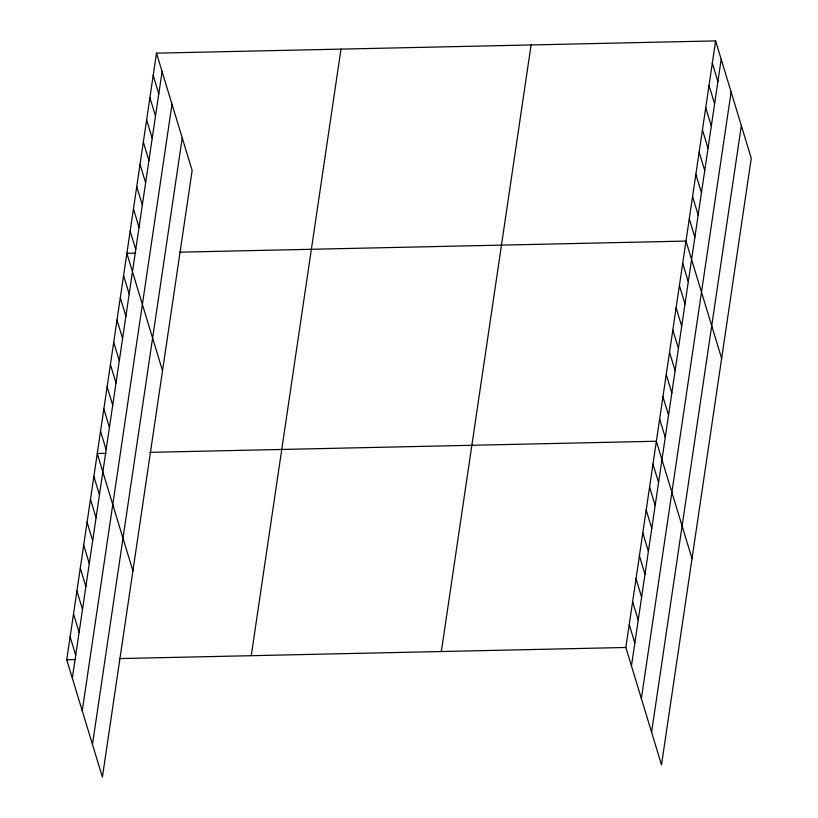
<?xml version="1.0" encoding="UTF-8"?>
<svg xmlns="http://www.w3.org/2000/svg" width="818" height="818" viewBox="0 0 818 818"><rect width="100%" height="100%" fill="white"/><g stroke="black" fill="none" stroke-linecap="round" stroke-linejoin="round"><path stroke-width="1.23" d="M156.494 53.16L192.148 170.522L102.393 777.1L66.739 659.737L156.494 53.16L715.607 40.9L751.261 158.263L661.506 764.84L625.852 647.478L715.607 40.9M72.332 678.142L162.087 71.565M82.25 710.801L172.005 104.223M92.475 744.441L182.23 137.864M251.249 655.688L340.994 49.111M441.342 651.517L531.097 44.949M631.445 665.883L721.2 59.305M641.363 698.541L731.118 91.964M651.588 732.192L741.343 125.614M135.655 253.13L126.872 253.324L162.526 370.697M179.592 252.169L685.985 241.075L721.64 358.437M106.043 453.305L97.25 453.499L132.915 570.862M149.97 452.344L656.363 441.239L692.028 558.612M66.739 659.737L75.522 659.543M119.459 658.582L625.852 647.478M712.314 63.139L717.907 81.544M709.022 85.379L714.615 103.794M705.73 107.628L711.323 126.033M702.437 129.868L708.03 148.273M699.145 152.107L704.738 170.512M695.862 174.346L701.455 192.751M692.57 196.586L698.163 215.001M689.277 218.825L694.871 237.24M682.693 263.314L688.286 281.719M679.4 285.554L684.993 303.959M676.108 307.793L681.701 326.198M672.825 330.032L678.419 348.448M669.533 352.272L675.126 370.687M666.241 374.521L671.834 392.926M662.948 396.761L668.541 415.166M659.656 419L665.249 437.405M652.979 464.154L658.572 482.569M649.584 487.068L655.177 505.483M646.189 509.982L651.782 528.397M642.805 532.896L648.398 551.312M639.41 555.821L645.003 574.226M636.026 578.735L641.619 597.14M632.631 601.649L638.224 620.054M629.236 624.563L634.829 642.968M153.201 75.399L158.794 93.804M149.909 97.639L155.502 116.044M146.616 119.878L152.209 138.283M143.324 142.117L148.917 160.532M140.031 164.357L145.624 182.772M136.749 186.606L142.342 205.011M133.457 208.846L139.05 227.251M130.164 231.085L135.757 249.49M123.579 275.564L129.172 293.979M120.287 297.813L125.88 316.218M116.994 320.053L122.588 338.458M113.712 342.292L119.305 360.697M110.42 364.531L116.013 382.936M107.127 386.771L112.72 405.186M103.835 409.01L109.428 427.425M100.542 431.26L106.135 449.665M93.865 476.413L99.459 494.818M90.471 499.328L96.064 517.733M87.086 522.242L92.679 540.647M83.692 545.156L89.285 563.561M80.297 568.07L85.89 586.475M76.912 590.985L82.506 609.4M73.518 613.899L79.111 632.314M70.123 636.813L75.716 655.228"/></g></svg>
